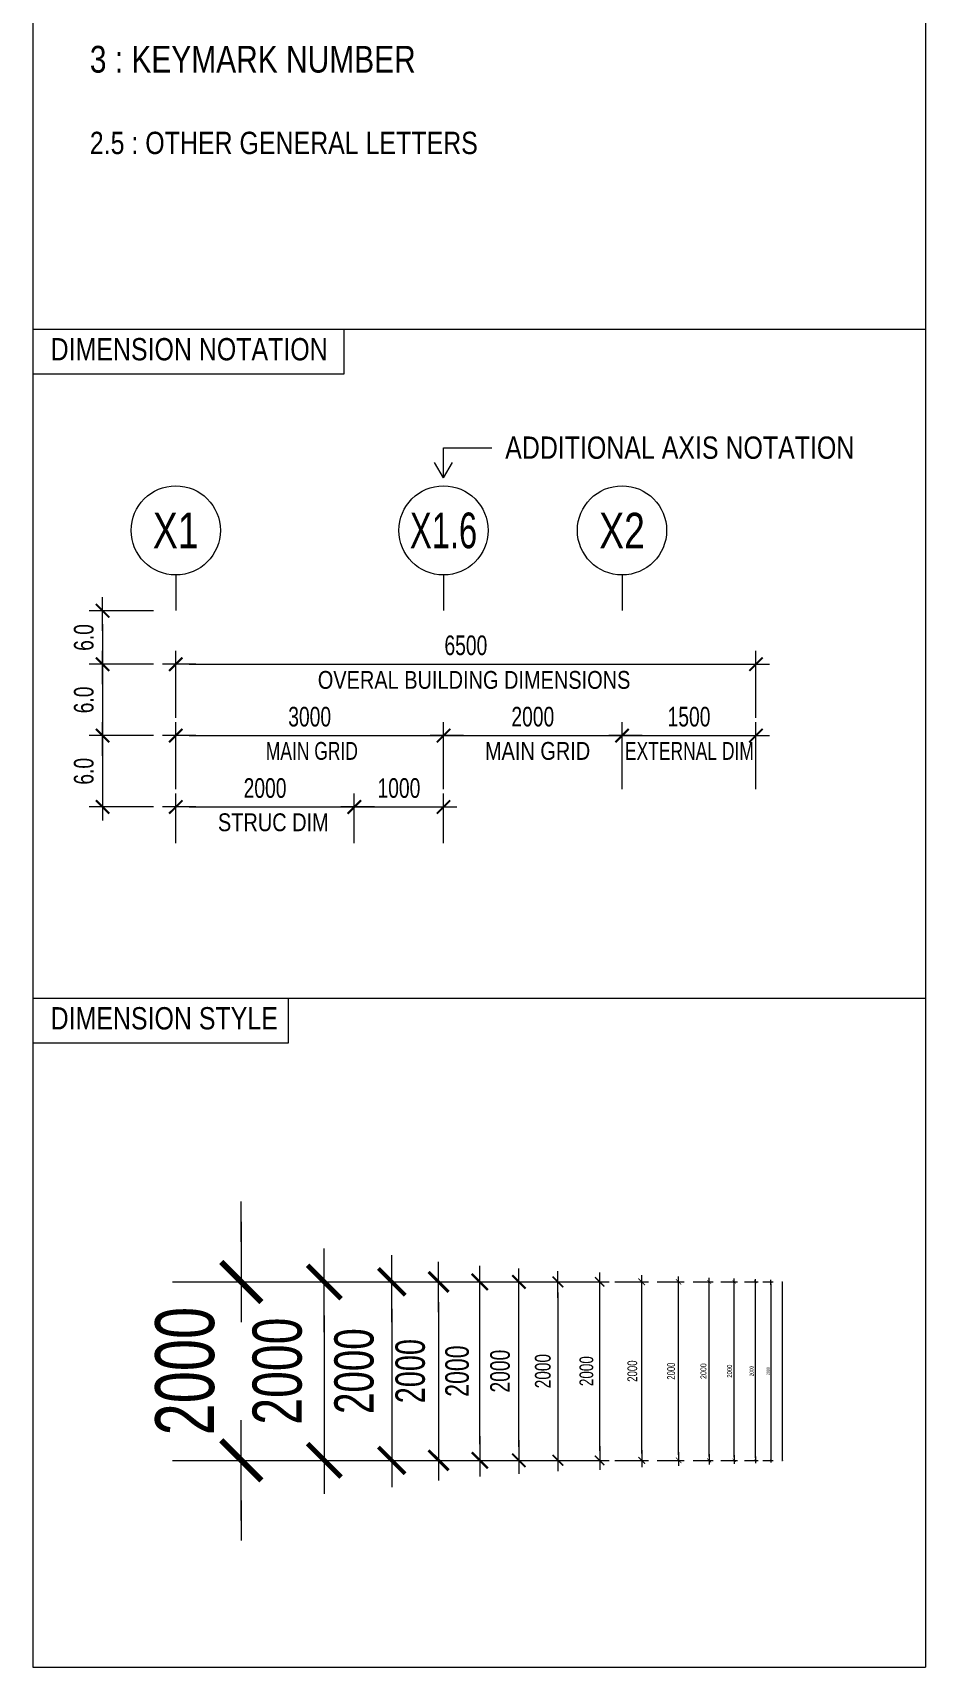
# Model space of a CAD drawing. Header units: millimetres. Extents: x 10683 to 839928, y -5039 to 401529.
# Drawn here: x 438582 to 448582, y 170023 to 188346 of the extents above; entities that cross this region are included whole.
import ezdxf
from ezdxf.enums import TextEntityAlignment as Align

# ---------------------------------------------------------------- set-up
doc = ezdxf.new("R2010")
doc.units = ezdxf.units.MM
doc.header["$MEASUREMENT"] = 0
doc.linetypes.add('CENTER2', pattern=[1.125, 0.75, -0.125, 0.125, -0.125])
doc.layers.get('Defpoints').update_dxf_attribs({"color": 153})
for name, color, linetype, lineweight in [('$1$NDC_S_VN TEXT', 7, 'Continuous', 20), ('NDC_FRAME', 7, 'Continuous', 18), ('NDC_S_ANNO', 7, 'Continuous', 20), ('NDC_S_AXIS', 5, 'CENTER2', 13), ('NDC_S_DIM', 1, 'Continuous', 9), ('NDC_S_SYMBOL', 1, 'Continuous', 15), ('NDC_S_TEXT SYMBOL', 7, 'Continuous', 20), ('NDC_S_VN TEXT', 7, 'Continuous', 20)]:
    doc.layers.add(name, color=color, linetype=linetype, lineweight=lineweight)
doc.styles.add('ARIAL', font='arial.ttf', dxfattribs={"width": 0.8})
doc.styles.add('NDC_ANNO', font='', dxfattribs={"width": 0.8})
doc.styles.add('NDC_DIM', font='', dxfattribs={"width": 0.75})
doc.styles.add('NDC_VIE TXT', font='arial.ttf', dxfattribs={"width": 0.8})
doc.styles.get('NDC_ANNO').set_extended_font_data('Dotum')
doc.styles.get('NDC_DIM').set_extended_font_data('Dotum')
doc.dimstyles.new('NDC_dim_100', dxfattribs={"dimscale": 100, "dimtxt": 2.2, "dimasz": 1.5, "dimexe": 1.5, "dimexo": 2.5, "dimgap": 1, "dimtad": 1, "dimdec": 0, "dimzin": 0, "dimdsep": 46, "dimtxsty": 'NDC_DIM', "dimblk": 'DIMMARK', "dimcen": 0.09, "dimdle": 1.2, "dimclrd": 1, "dimclre": 1, "dimclrt": 3, "dimadec": 0, "dimazin": 0, "dimtfac": 1, "dimtdec": 0, "dimtix": 1, "dimtofl": 0, "dimtmove": 0, "dimatfit": 3, "dimfxl": 6, "dimfxlon": 1, "dimtolj": 1, "dimtzin": 0, "dimarcsym": 0})
doc.dimstyles.new('NDC_dim_120', dxfattribs={"dimscale": 120, "dimtxt": 2.2, "dimasz": 1.5, "dimexe": 1.5, "dimexo": 2.5, "dimgap": 1, "dimtad": 1, "dimdec": 0, "dimzin": 0, "dimdsep": 46, "dimtxsty": 'NDC_DIM', "dimblk": 'DIMMARK', "dimcen": 0.09, "dimdle": 1.2, "dimclrd": 1, "dimclre": 1, "dimclrt": 3, "dimadec": 0, "dimazin": 0, "dimtfac": 1, "dimtdec": 0, "dimtix": 1, "dimtofl": 0, "dimtmove": 0, "dimatfit": 3, "dimfxl": 6, "dimfxlon": 1, "dimtolj": 1, "dimtzin": 0, "dimarcsym": 0})
doc.dimstyles.new('NDC_dim_15', dxfattribs={"dimscale": 15, "dimtxt": 2.2, "dimasz": 1.5, "dimexe": 1.5, "dimexo": 2.5, "dimgap": 1, "dimtad": 1, "dimdec": 0, "dimzin": 0, "dimdsep": 46, "dimtxsty": 'NDC_DIM', "dimblk": 'DIMMARK', "dimcen": 0.09, "dimdle": 1.2, "dimclrd": 1, "dimclre": 1, "dimclrt": 3, "dimadec": 0, "dimazin": 0, "dimtfac": 1, "dimtdec": 0, "dimtix": 1, "dimtofl": 0, "dimtmove": 0, "dimatfit": 3, "dimfxl": 6, "dimfxlon": 1, "dimtolj": 1, "dimtzin": 0, "dimarcsym": 0})
doc.dimstyles.new('NDC_dim_150', dxfattribs={"dimscale": 150, "dimtxt": 2.2, "dimasz": 1.5, "dimexe": 1.5, "dimexo": 2.5, "dimgap": 1, "dimtad": 1, "dimdec": 0, "dimzin": 0, "dimdsep": 46, "dimtxsty": 'ARIAL', "dimblk": 'DIMMARK', "dimcen": 0.09, "dimdle": 1.2, "dimclrd": 1, "dimclre": 1, "dimclrt": 3, "dimadec": 0, "dimazin": 0, "dimtfac": 1, "dimtdec": 0, "dimtix": 1, "dimtofl": 0, "dimtmove": 0, "dimatfit": 3, "dimfxl": 4, "dimfxlon": 1, "dimtolj": 1, "dimtzin": 0, "dimarcsym": 0})
doc.dimstyles.new('NDC_dim_20', dxfattribs={"dimscale": 20, "dimtxt": 2.2, "dimasz": 1.5, "dimexe": 1.5, "dimexo": 2.5, "dimgap": 1, "dimtad": 1, "dimdec": 0, "dimzin": 0, "dimdsep": 46, "dimtxsty": 'NDC_DIM', "dimblk": 'DIMMARK', "dimcen": 0.09, "dimdle": 1.2, "dimclrd": 1, "dimclre": 1, "dimclrt": 3, "dimadec": 0, "dimazin": 0, "dimtfac": 1, "dimtdec": 0, "dimtix": 1, "dimtofl": 0, "dimtmove": 0, "dimatfit": 3, "dimfxl": 6, "dimfxlon": 1, "dimtolj": 1, "dimtzin": 0, "dimarcsym": 0})
doc.dimstyles.new('NDC_dim_200', dxfattribs={"dimscale": 200, "dimtxt": 2.2, "dimasz": 1.5, "dimexe": 1.5, "dimexo": 2.5, "dimgap": 1, "dimtad": 1, "dimdec": 0, "dimzin": 0, "dimdsep": 46, "dimtxsty": 'NDC_DIM', "dimblk": 'DIMMARK', "dimcen": 0.09, "dimdle": 1.2, "dimclrd": 1, "dimclre": 1, "dimclrt": 3, "dimadec": 0, "dimazin": 0, "dimtfac": 1, "dimtdec": 0, "dimtix": 1, "dimtofl": 0, "dimtmove": 0, "dimatfit": 3, "dimfxl": 6, "dimfxlon": 1, "dimtolj": 1, "dimtzin": 0, "dimarcsym": 0})
doc.dimstyles.new('NDC_dim_25', dxfattribs={"dimscale": 25, "dimtxt": 2.2, "dimasz": 1.5, "dimexe": 1.5, "dimexo": 2.5, "dimgap": 1, "dimtad": 1, "dimdec": 0, "dimzin": 0, "dimdsep": 46, "dimtxsty": 'ARIAL', "dimblk": 'DIMMARK', "dimcen": 0.09, "dimdle": 1.2, "dimclrd": 1, "dimclre": 1, "dimclrt": 3, "dimadec": 0, "dimazin": 0, "dimtfac": 1, "dimtdec": 0, "dimtix": 1, "dimtofl": 0, "dimtmove": 0, "dimatfit": 3, "dimfxl": 3.75, "dimfxlon": 1, "dimtolj": 1, "dimtzin": 0, "dimarcsym": 0})
doc.dimstyles.new('NDC_dim_250', dxfattribs={"dimscale": 250, "dimtxt": 2.2, "dimasz": 1.5, "dimexe": 1.5, "dimexo": 2.5, "dimgap": 1, "dimtad": 1, "dimdec": 0, "dimzin": 0, "dimdsep": 46, "dimtxsty": 'NDC_DIM', "dimblk": 'DIMMARK', "dimcen": 0.09, "dimdle": 1.2, "dimclrd": 1, "dimclre": 1, "dimclrt": 3, "dimadec": 0, "dimazin": 0, "dimtfac": 1, "dimtdec": 0, "dimtix": 1, "dimtofl": 0, "dimtmove": 0, "dimatfit": 3, "dimfxl": 6, "dimfxlon": 1, "dimtolj": 1, "dimtzin": 0, "dimarcsym": 0})
doc.dimstyles.new('NDC_dim_30', dxfattribs={"dimscale": 30, "dimtxt": 2.2, "dimasz": 1.5, "dimexe": 1.5, "dimexo": 2.5, "dimgap": 1, "dimtad": 1, "dimdec": 0, "dimzin": 0, "dimdsep": 46, "dimtxsty": 'NDC_DIM', "dimblk": 'DIMMARK', "dimcen": 0.09, "dimdle": 1.2, "dimclrd": 1, "dimclre": 1, "dimclrt": 3, "dimadec": 0, "dimazin": 0, "dimtfac": 1, "dimtdec": 0, "dimtix": 1, "dimtofl": 0, "dimtmove": 0, "dimatfit": 3, "dimfxl": 6, "dimfxlon": 1, "dimtolj": 1, "dimtzin": 0, "dimarcsym": 0})
doc.dimstyles.new('NDC_dim_300', dxfattribs={"dimscale": 300, "dimtxt": 2.2, "dimasz": 1.5, "dimexe": 1.5, "dimexo": 2.5, "dimgap": 1, "dimtad": 1, "dimdec": 0, "dimzin": 0, "dimdsep": 46, "dimtxsty": 'NDC_DIM', "dimblk": 'DIMMARK', "dimcen": 0.09, "dimdle": 1.2, "dimclrd": 1, "dimclre": 1, "dimclrt": 3, "dimadec": 0, "dimazin": 0, "dimtfac": 1, "dimtdec": 0, "dimtix": 1, "dimtofl": 0, "dimtmove": 0, "dimatfit": 3, "dimfxl": 6, "dimfxlon": 1, "dimtolj": 1, "dimtzin": 0, "dimarcsym": 0})
doc.dimstyles.new('NDC_dim_40', dxfattribs={"dimscale": 40, "dimtxt": 2.2, "dimasz": 1.5, "dimexe": 1.5, "dimexo": 2.5, "dimgap": 1, "dimtad": 1, "dimdec": 0, "dimzin": 0, "dimdsep": 46, "dimtxsty": 'NDC_DIM', "dimblk": 'DIMMARK', "dimcen": 0.09, "dimdle": 1.2, "dimclrd": 1, "dimclre": 1, "dimclrt": 3, "dimadec": 0, "dimazin": 0, "dimtfac": 1, "dimtdec": 0, "dimtix": 1, "dimtofl": 0, "dimtmove": 0, "dimatfit": 3, "dimfxl": 6, "dimfxlon": 1, "dimtolj": 1, "dimtzin": 0, "dimarcsym": 0})
doc.dimstyles.new('NDC_dim_50', dxfattribs={"dimscale": 50, "dimtxt": 2.2, "dimasz": 1.5, "dimexe": 1.5, "dimexo": 2.5, "dimgap": 1, "dimtad": 1, "dimdec": 0, "dimzin": 0, "dimdsep": 46, "dimtxsty": 'NDC_DIM', "dimblk": 'DIMMARK', "dimcen": 0.09, "dimdle": 1.2, "dimclrd": 1, "dimclre": 1, "dimclrt": 3, "dimadec": 0, "dimazin": 0, "dimtfac": 1, "dimtdec": 0, "dimtix": 1, "dimtofl": 0, "dimtmove": 0, "dimatfit": 3, "dimfxl": 6, "dimfxlon": 1, "dimtolj": 1, "dimtzin": 0, "dimarcsym": 0})
doc.dimstyles.new('NDC_dim_70', dxfattribs={"dimscale": 70, "dimtxt": 2.2, "dimasz": 1.5, "dimexe": 1.5, "dimexo": 2.5, "dimgap": 1, "dimtad": 1, "dimdec": 0, "dimzin": 0, "dimdsep": 46, "dimtxsty": 'NDC_DIM', "dimblk": 'DIMMARK', "dimcen": 0.09, "dimdle": 1.2, "dimclrd": 1, "dimclre": 1, "dimclrt": 3, "dimadec": 0, "dimazin": 0, "dimtfac": 1, "dimtdec": 0, "dimtix": 1, "dimtofl": 0, "dimtmove": 0, "dimatfit": 3, "dimfxl": 6, "dimfxlon": 1, "dimtolj": 1, "dimtzin": 0, "dimarcsym": 0})
doc.dimstyles.new('NDC_dim_80', dxfattribs={"dimscale": 80, "dimtxt": 2.2, "dimasz": 1.5, "dimexe": 1.5, "dimexo": 2.5, "dimgap": 1, "dimtad": 1, "dimdec": 0, "dimzin": 0, "dimdsep": 46, "dimtxsty": 'NDC_DIM', "dimblk": 'DIMMARK', "dimcen": 0.09, "dimdle": 1.2, "dimclrd": 1, "dimclre": 1, "dimclrt": 3, "dimadec": 0, "dimazin": 0, "dimtfac": 1, "dimtdec": 0, "dimtix": 1, "dimtofl": 0, "dimtmove": 0, "dimatfit": 3, "dimfxl": 6, "dimfxlon": 1, "dimtolj": 1, "dimtzin": 0, "dimarcsym": 0})
doc.dimstyles.new('NDC_dim_iso', dxfattribs={"dimtxt": 2.2, "dimasz": 1, "dimexe": 1.5, "dimexo": 2.5, "dimgap": 1, "dimtad": 1, "dimdec": 0, "dimzin": 0, "dimdsep": 46, "dimtxsty": 'NDC_DIM', "dimblk": 'DIMMARK', "dimcen": 0.09, "dimdle": 1.2, "dimclrd": 1, "dimclre": 1, "dimclrt": 3, "dimadec": 0, "dimazin": 0, "dimtfac": 1, "dimtdec": 0, "dimtix": 1, "dimtofl": 0, "dimtmove": 0, "dimatfit": 3, "dimfxl": 6, "dimfxlon": 1, "dimtolj": 1, "dimtzin": 0, "dimarcsym": 0})

# ---------------------------------------------------------------- blocks, each defined once
blk = doc.blocks.new('DIMMARK')
at = {"layer": 'NDC_S_DIM', "color": 1}
blk.add_line((-1.5, 0), (1, 0), dxfattribs=at)
at = {"layer": 'NDC_S_DIM', "color": 2, "const_width": 0.15}
blk.add_lwpolyline([(-0.5, -0.5), (0.5, 0.5)], dxfattribs=at)
blk = doc.blocks.new('*D146')
at = {"layer": 'Defpoints', "color": 0, "transparency": 16777216}
for p in [(60213, 653), (63900, 653), (60213, -1347)]:
    blk.add_point(p, dxfattribs=at)
at = {"layer": 'NDC_S_DIM', "color": 1, "lineweight": -2, "transparency": 16777216}
for p, q in [((63300, 653), (64050, 653)), ((63900, -1197), (63900, 503)), ((63300, -1347), (64050, -1347))]:
    blk.add_line(p, q, dxfattribs=at)
at = {"layer": 'NDC_S_DIM', "color": 1, "lineweight": -2, "transparency": 16777216, "xscale": 150, "yscale": 150, "zscale": 150}
for p, rotation in [((63900, 653), 90), ((63900, -1347), 270)]:
    blk.add_blockref('DIMMARK', p, dxfattribs=dict(at, rotation=rotation))
at = {"layer": 'NDC_S_DIM', "color": 3, "transparency": 16777216, "insert": (63690, -347), "char_height": 220, "attachment_point": 5, "rotation": 90, "style": 'NDC_DIM'}
blk.add_mtext('\\A1;2000', dxfattribs=at)
blk = doc.blocks.new('*D147')
at = {"layer": 'Defpoints', "color": 0, "transparency": 16777216}
for p in [(60213, 653), (64805, 653), (60213, -1347)]:
    blk.add_point(p, dxfattribs=at)
at = {"layer": 'NDC_S_DIM', "color": 1, "lineweight": -2, "transparency": 16777216}
for p, q in [((64385, 653), (64910, 653)), ((64805, -1242), (64805, 548)), ((64385, -1347), (64910, -1347))]:
    blk.add_line(p, q, dxfattribs=at)
at = {"layer": 'NDC_S_DIM', "color": 1, "lineweight": -2, "transparency": 16777216, "xscale": 105, "yscale": 105, "zscale": 105}
for p, rotation in [((64805, 653), 90), ((64805, -1347), 270)]:
    blk.add_blockref('DIMMARK', p, dxfattribs=dict(at, rotation=rotation))
at = {"layer": 'NDC_S_DIM', "color": 3, "transparency": 16777216, "insert": (64657, -347), "char_height": 154, "attachment_point": 5, "rotation": 90, "style": 'NDC_DIM'}
blk.add_mtext('\\A1;2000', dxfattribs=at)
blk = doc.blocks.new('*D148')
at = {"layer": 'Defpoints', "color": 0, "transparency": 16777216}
for p in [(60213, 653), (65276, 653), (60213, -1347)]:
    blk.add_point(p, dxfattribs=at)
at = {"layer": 'NDC_S_DIM', "color": 1, "lineweight": -2, "transparency": 16777216}
for p, q in [((64976, 653), (65351, 653)), ((65276, -1272), (65276, 578)), ((64976, -1347), (65351, -1347))]:
    blk.add_line(p, q, dxfattribs=at)
at = {"layer": 'NDC_S_DIM', "color": 1, "lineweight": -2, "transparency": 16777216, "xscale": 75, "yscale": 75, "zscale": 75}
for p, rotation in [((65276, 653), 90), ((65276, -1347), 270)]:
    blk.add_blockref('DIMMARK', p, dxfattribs=dict(at, rotation=rotation))
at = {"layer": 'NDC_S_DIM', "color": 3, "transparency": 16777216, "insert": (65171, -347), "char_height": 110, "attachment_point": 5, "rotation": 90, "style": 'NDC_DIM'}
blk.add_mtext('\\A1;2000', dxfattribs=at)
blk = doc.blocks.new('*D149')
at = {"layer": 'Defpoints', "color": 0, "transparency": 16777216}
for p in [(60213, 653), (65690, 653), (60213, -1347)]:
    blk.add_point(p, dxfattribs=at)
at = {"layer": 'NDC_S_DIM', "color": 1, "lineweight": -2, "transparency": 16777216}
for p, q in [((65450, 653), (65750, 653)), ((65690, -1287), (65690, 593)), ((65450, -1347), (65750, -1347))]:
    blk.add_line(p, q, dxfattribs=at)
at = {"layer": 'NDC_S_DIM', "color": 1, "lineweight": -2, "transparency": 16777216, "xscale": 60, "yscale": 60, "zscale": 60}
for p, rotation in [((65690, 653), 90), ((65690, -1347), 270)]:
    blk.add_blockref('DIMMARK', p, dxfattribs=dict(at, rotation=rotation))
at = {"layer": 'NDC_S_DIM', "color": 3, "transparency": 16777216, "insert": (65606, -347), "char_height": 88, "attachment_point": 5, "rotation": 90, "style": 'NDC_DIM'}
blk.add_mtext('\\A1;2000', dxfattribs=at)
blk = doc.blocks.new('*D150')
at = {"layer": 'Defpoints', "color": 0, "transparency": 16777216}
for p in [(60213, 653), (66031, 653), (60213, -1347)]:
    blk.add_point(p, dxfattribs=at)
at = {"layer": 'NDC_S_DIM', "color": 1, "lineweight": -2, "transparency": 16777216}
for p, q in [((65851, 653), (66076, 653)), ((66031, -1302), (66031, 608)), ((65851, -1347), (66076, -1347))]:
    blk.add_line(p, q, dxfattribs=at)
at = {"layer": 'NDC_S_DIM', "color": 1, "lineweight": -2, "transparency": 16777216, "xscale": 45, "yscale": 45, "zscale": 45}
for p, rotation in [((66031, 653), 90), ((66031, -1347), 270)]:
    blk.add_blockref('DIMMARK', p, dxfattribs=dict(at, rotation=rotation))
at = {"layer": 'NDC_S_DIM', "color": 3, "transparency": 16777216, "insert": (65968, -347), "char_height": 66, "attachment_point": 5, "rotation": 90, "style": 'NDC_DIM'}
blk.add_mtext('\\A1;2000', dxfattribs=at)
blk = doc.blocks.new('*D151')
at = {"layer": 'Defpoints', "color": 0, "transparency": 16777216}
for p in [(60213, 653), (66312, 653), (60213, -1347)]:
    blk.add_point(p, dxfattribs=at)
at = {"layer": 'NDC_S_DIM', "color": 1, "lineweight": -2, "transparency": 16777216}
for p, q in [((66162, 653), (66350, 653)), ((66312, -1310), (66312, 615)), ((66162, -1347), (66350, -1347))]:
    blk.add_line(p, q, dxfattribs=at)
at = {"layer": 'NDC_S_DIM', "color": 1, "lineweight": -2, "transparency": 16777216, "xscale": 37.5, "yscale": 37.5, "zscale": 37.5}
for p, rotation in [((66312, 653), 90), ((66312, -1347), 270)]:
    blk.add_blockref('DIMMARK', p, dxfattribs=dict(at, rotation=rotation))
at = {"layer": 'NDC_S_DIM', "color": 3, "transparency": 16777216, "insert": (66260, -347), "char_height": 55, "attachment_point": 5, "rotation": 90, "style": 'NDC_DIM'}
blk.add_mtext('\\A1;2000', dxfattribs=at)
blk = doc.blocks.new('*D152')
at = {"layer": 'Defpoints', "color": 0, "transparency": 16777216}
for p in [(60213, 653), (66549, 653), (60213, -1347)]:
    blk.add_point(p, dxfattribs=at)
at = {"layer": 'NDC_S_DIM', "color": 1, "lineweight": -2, "transparency": 16777216}
for p, q in [((66429, 653), (66579, 653)), ((66549, -1317), (66549, 623)), ((66429, -1347), (66579, -1347))]:
    blk.add_line(p, q, dxfattribs=at)
at = {"layer": 'NDC_S_DIM', "color": 1, "lineweight": -2, "transparency": 16777216, "xscale": 30, "yscale": 30, "zscale": 30}
for p, rotation in [((66549, 653), 90), ((66549, -1347), 270)]:
    blk.add_blockref('DIMMARK', p, dxfattribs=dict(at, rotation=rotation))
at = {"layer": 'NDC_S_DIM', "color": 3, "transparency": 16777216, "insert": (66507, -347), "char_height": 44, "attachment_point": 5, "rotation": 90, "style": 'NDC_DIM'}
blk.add_mtext('\\A1;2000', dxfattribs=at)
blk = doc.blocks.new('*D153')
at = {"layer": 'Defpoints', "color": 0, "transparency": 16777216}
for p in [(60213, 653), (66853, 653), (60213, -1347)]:
    blk.add_point(p, dxfattribs=at)
at = {"layer": 'NDC_S_DIM', "color": 1, "lineweight": -2, "transparency": 16777216}
for p, q in [((66847, 653), (66854, 653)), ((66853, -1346), (66853, 652)), ((66847, -1347), (66854, -1347))]:
    blk.add_line(p, q, dxfattribs=at)
for p, rotation in [((66853, 653), 90), ((66853, -1347), 270)]:
    blk.add_blockref('DIMMARK', p, dxfattribs=dict(at, rotation=rotation))
at = {"layer": 'NDC_S_DIM', "color": 3, "transparency": 16777216, "insert": (66850, -347), "char_height": 2.2, "attachment_point": 5, "rotation": 90, "style": 'NDC_DIM'}
blk.add_mtext('\\A1;2000', dxfattribs=at)
blk = doc.blocks.new('*D155')
at = {"layer": 'Defpoints', "color": 0, "transparency": 16777216}
for p in [(60213, 653), (60213, -1347), (63000, -1347)]:
    blk.add_point(p, dxfattribs=at)
at = {"layer": 'NDC_S_DIM', "color": 1, "lineweight": -2, "transparency": 16777216}
for p, q in [((62100, 653), (63225, 653)), ((63000, 428), (63000, -1122)), ((62100, -1347), (63225, -1347))]:
    blk.add_line(p, q, dxfattribs=at)
at = {"layer": 'NDC_S_DIM', "color": 1, "lineweight": -2, "transparency": 16777216, "xscale": 225, "yscale": 225, "zscale": 225}
for p, rotation in [((63000, 653), 90), ((63000, -1347), 270)]:
    blk.add_blockref('DIMMARK', p, dxfattribs=dict(at, rotation=rotation))
at = {"layer": 'NDC_S_DIM', "color": 3, "transparency": 16777216, "insert": (62684, -347), "char_height": 330, "attachment_point": 5, "rotation": 90, "style": 'NDC_DIM'}
blk.add_mtext('\\A1;2000', dxfattribs=at)
blk = doc.blocks.new('*D156')
at = {"layer": 'Defpoints', "color": 0, "transparency": 16777216}
for p in [(60213, 653), (60213, -1347), (62476, -1347)]:
    blk.add_point(p, dxfattribs=at)
at = {"layer": 'NDC_S_DIM', "color": 1, "lineweight": -2, "transparency": 16777216}
for p, q in [((61276, 653), (62776, 653)), ((62476, 353), (62476, -1047)), ((61276, -1347), (62776, -1347))]:
    blk.add_line(p, q, dxfattribs=at)
at = {"layer": 'NDC_S_DIM', "color": 1, "lineweight": -2, "transparency": 16777216, "xscale": 300, "yscale": 300, "zscale": 300}
for p, rotation in [((62476, 653), 90), ((62476, -1347), 270)]:
    blk.add_blockref('DIMMARK', p, dxfattribs=dict(at, rotation=rotation))
at = {"layer": 'NDC_S_DIM', "color": 3, "transparency": 16777216, "insert": (62055, -347), "char_height": 440, "attachment_point": 5, "rotation": 90, "style": 'NDC_DIM'}
blk.add_mtext('\\A1;2000', dxfattribs=at)
blk = doc.blocks.new('*D157')
at = {"layer": 'Defpoints', "color": 0, "transparency": 16777216}
for p in [(60213, 653), (60213, -1347), (66724, -1347)]:
    blk.add_point(p, dxfattribs=at)
at = {"layer": 'NDC_S_DIM', "color": 1, "lineweight": -2, "transparency": 16777216}
for p, q in [((66634, 653), (66747, 653)), ((66724, 630), (66724, -1325)), ((66634, -1347), (66747, -1347))]:
    blk.add_line(p, q, dxfattribs=at)
at = {"layer": 'NDC_S_DIM', "color": 1, "lineweight": -2, "transparency": 16777216, "xscale": 22.5, "yscale": 22.5, "zscale": 22.5}
for p, rotation in [((66724, 653), 90), ((66724, -1347), 270)]:
    blk.add_blockref('DIMMARK', p, dxfattribs=dict(at, rotation=rotation))
at = {"layer": 'NDC_S_DIM', "color": 3, "transparency": 16777216, "insert": (66693, -347), "char_height": 33, "attachment_point": 5, "rotation": 90, "style": 'NDC_DIM'}
blk.add_mtext('\\A1;2000', dxfattribs=at)
blk = doc.blocks.new('*D158')
at = {"layer": 'Defpoints', "color": 0, "transparency": 16777216}
for p in [(60213, 653), (60213, -1347), (64337, -1347)]:
    blk.add_point(p, dxfattribs=at)
at = {"layer": 'NDC_S_DIM', "color": 1, "lineweight": -2, "transparency": 16777216}
for p, q in [((63857, 653), (64457, 653)), ((64337, 533), (64337, -1227)), ((63857, -1347), (64457, -1347))]:
    blk.add_line(p, q, dxfattribs=at)
at = {"layer": 'NDC_S_DIM', "color": 1, "lineweight": -2, "transparency": 16777216, "xscale": 120, "yscale": 120, "zscale": 120}
for p, rotation in [((64337, 653), 90), ((64337, -1347), 270)]:
    blk.add_blockref('DIMMARK', p, dxfattribs=dict(at, rotation=rotation))
at = {"layer": 'NDC_S_DIM', "color": 3, "transparency": 16777216, "insert": (64169, -347), "char_height": 176, "attachment_point": 5, "rotation": 90, "style": 'NDC_DIM'}
blk.add_mtext('\\A1;2000', dxfattribs=at)
blk = doc.blocks.new('*D159')
at = {"layer": 'Defpoints', "color": 0, "transparency": 16777216}
for p in [(60213, 653), (63462, 653), (60213, -1347)]:
    blk.add_point(p, dxfattribs=at)
at = {"layer": 'NDC_S_DIM', "color": 1, "lineweight": -2, "transparency": 16777216}
for p, q in [((62742, 653), (63642, 653)), ((63462, -1167), (63462, 473)), ((62742, -1347), (63642, -1347))]:
    blk.add_line(p, q, dxfattribs=at)
at = {"layer": 'NDC_S_DIM', "color": 1, "lineweight": -2, "transparency": 16777216, "xscale": 180, "yscale": 180, "zscale": 180}
for p, rotation in [((63462, 653), 90), ((63462, -1347), 270)]:
    blk.add_blockref('DIMMARK', p, dxfattribs=dict(at, rotation=rotation))
at = {"layer": 'NDC_S_DIM', "color": 3, "transparency": 16777216, "insert": (63209, -347), "char_height": 264, "attachment_point": 5, "rotation": 90, "style": 'NDC_DIM'}
blk.add_mtext('\\A1;2000', dxfattribs=at)
blk = doc.blocks.new('*D160')
at = {"layer": 'Defpoints', "color": 0, "transparency": 16777216}
for p in [(59269, 653), (59269, -1347), (60790, -1347)]:
    blk.add_point(p, dxfattribs=at)
at = {"layer": 'NDC_S_DIM', "color": 1, "lineweight": -2, "transparency": 16777216}
for p, q in [((60790, 1103), (60790, 1553)), ((60019, 653), (61240, 653)), ((60019, -1347), (61240, -1347)), ((60790, -1797), (60790, -2247))]:
    blk.add_line(p, q, dxfattribs=at)
at = {"layer": 'NDC_S_DIM', "color": 1, "lineweight": -2, "transparency": 16777216, "xscale": 450, "yscale": 450, "zscale": 450}
for p, rotation in [((60790, 653), 270), ((60790, -1347), 90)]:
    blk.add_blockref('DIMMARK', p, dxfattribs=dict(at, rotation=rotation))
at = {"layer": 'NDC_S_DIM', "color": 3, "transparency": 16777216, "insert": (60160, -347), "char_height": 660, "attachment_point": 5, "rotation": 90, "style": 'NDC_DIM'}
blk.add_mtext('\\A1;2000', dxfattribs=at)
blk = doc.blocks.new('*D161')
at = {"layer": 'Defpoints', "color": 0, "transparency": 16777216}
for p in [(59269, 653), (59269, -1347), (61720, -1347)]:
    blk.add_point(p, dxfattribs=at)
at = {"layer": 'NDC_S_DIM', "color": 1, "lineweight": -2, "transparency": 16777216}
for p, q in [((60220, 653), (62095, 653)), ((61720, 278), (61720, -972)), ((60220, -1347), (62095, -1347))]:
    blk.add_line(p, q, dxfattribs=at)
at = {"layer": 'NDC_S_DIM', "color": 1, "lineweight": -2, "transparency": 16777216, "xscale": 375, "yscale": 375, "zscale": 375}
for p, rotation in [((61720, 653), 90), ((61720, -1347), 270)]:
    blk.add_blockref('DIMMARK', p, dxfattribs=dict(at, rotation=rotation))
at = {"layer": 'NDC_S_DIM', "color": 3, "transparency": 16777216, "insert": (61195, -347), "char_height": 550, "attachment_point": 5, "rotation": 90, "style": 'NDC_DIM'}
blk.add_mtext('\\A1;2000', dxfattribs=at)
blk = doc.blocks.new('*D179')
at = {"layer": 'Defpoints', "color": 0, "transparency": 16777216}
for p in [(62056, 5977), (60056, 5322), (62056, 5322)]:
    blk.add_point(p, dxfattribs=at)
at = {"layer": 'NDC_S_DIM', "color": 1, "lineweight": -2, "transparency": 16777216}
for p, q in [((60056, 5572), (60056, 6127)), ((62056, 5572), (62056, 6127)), ((60206, 5977), (61906, 5977))]:
    blk.add_line(p, q, dxfattribs=at)
at = {"layer": 'NDC_S_DIM', "color": 1, "lineweight": -2, "transparency": 16777216, "xscale": 150, "yscale": 150, "zscale": 150, "rotation": 180}
blk.add_blockref('DIMMARK', (60056, 5977), dxfattribs=at)
at = {"layer": 'NDC_S_DIM', "color": 1, "lineweight": -2, "transparency": 16777216, "xscale": 150, "yscale": 150, "zscale": 150}
blk.add_blockref('DIMMARK', (62056, 5977), dxfattribs=at)
at = {"layer": 'NDC_S_DIM', "color": 3, "transparency": 16777216, "insert": (61056, 6188), "char_height": 220, "attachment_point": 5, "style": 'NDC_DIM'}
blk.add_mtext('\\A1;2000', dxfattribs=at)
blk = doc.blocks.new('*D180')
at = {"layer": 'Defpoints', "color": 0, "transparency": 16777216}
for p in [(63056, 6777), (60056, 5322), (63056, 5322)]:
    blk.add_point(p, dxfattribs=at)
at = {"layer": 'NDC_S_DIM', "color": 1, "lineweight": -2, "transparency": 16777216}
for p, q in [((60056, 6177), (60056, 6927)), ((63056, 6177), (63056, 6927)), ((60206, 6777), (62906, 6777))]:
    blk.add_line(p, q, dxfattribs=at)
at = {"layer": 'NDC_S_DIM', "color": 1, "lineweight": -2, "transparency": 16777216, "xscale": 150, "yscale": 150, "zscale": 150, "rotation": 180}
blk.add_blockref('DIMMARK', (60056, 6777), dxfattribs=at)
at = {"layer": 'NDC_S_DIM', "color": 1, "lineweight": -2, "transparency": 16777216, "xscale": 150, "yscale": 150, "zscale": 150}
blk.add_blockref('DIMMARK', (63056, 6777), dxfattribs=at)
at = {"layer": 'NDC_S_DIM', "color": 3, "transparency": 16777216, "insert": (61556, 6988), "char_height": 220, "attachment_point": 5, "style": 'NDC_DIM'}
blk.add_mtext('\\A1;3000', dxfattribs=at)
blk = doc.blocks.new('*D181')
at = {"layer": 'Defpoints', "color": 0, "transparency": 16777216}
for p in [(66556, 7577), (60056, 5322), (66556, 5322)]:
    blk.add_point(p, dxfattribs=at)
at = {"layer": 'NDC_S_DIM', "color": 1, "lineweight": -2, "transparency": 16777216}
for p, q in [((60056, 6977), (60056, 7727)), ((66556, 6977), (66556, 7727)), ((60206, 7577), (66406, 7577))]:
    blk.add_line(p, q, dxfattribs=at)
at = {"layer": 'NDC_S_DIM', "color": 1, "lineweight": -2, "transparency": 16777216, "xscale": 150, "yscale": 150, "zscale": 150, "rotation": 180}
blk.add_blockref('DIMMARK', (60056, 7577), dxfattribs=at)
at = {"layer": 'NDC_S_DIM', "color": 1, "lineweight": -2, "transparency": 16777216, "xscale": 150, "yscale": 150, "zscale": 150}
blk.add_blockref('DIMMARK', (66556, 7577), dxfattribs=at)
at = {"layer": 'NDC_S_DIM', "color": 3, "transparency": 16777216, "insert": (63306, 7788), "char_height": 220, "attachment_point": 5, "style": 'NDC_DIM'}
blk.add_mtext('\\A1;6500', dxfattribs=at)
blk = doc.blocks.new('*D182')
at = {"layer": 'Defpoints', "color": 0, "transparency": 16777216}
for p in [(60056, 6777), (59236, 5977), (60056, 5977)]:
    blk.add_point(p, dxfattribs=at)
at = {"layer": 'NDC_S_DIM', "color": 1, "lineweight": -2, "transparency": 16777216}
for p, q in [((59806, 6777), (59086, 6777)), ((59236, 6627), (59236, 6127)), ((59806, 5977), (59086, 5977))]:
    blk.add_line(p, q, dxfattribs=at)
at = {"layer": 'NDC_S_DIM', "color": 1, "lineweight": -2, "transparency": 16777216, "xscale": 150, "yscale": 150, "zscale": 150}
for p, rotation in [((59236, 6777), 90), ((59236, 5977), 270)]:
    blk.add_blockref('DIMMARK', p, dxfattribs=dict(at, rotation=rotation))
at = {"layer": 'NDC_S_DIM', "color": 3, "transparency": 16777216, "insert": (59026, 6377), "char_height": 220, "attachment_point": 5, "rotation": 90, "style": 'NDC_DIM'}
blk.add_mtext('\\A1;6.0', dxfattribs=at)
blk = doc.blocks.new('*D183')
at = {"layer": 'Defpoints', "color": 0, "transparency": 16777216}
for p in [(60056, 7577), (59236, 6777), (60056, 6777)]:
    blk.add_point(p, dxfattribs=at)
at = {"layer": 'NDC_S_DIM', "color": 1, "lineweight": -2, "transparency": 16777216}
for p, q in [((59806, 7577), (59086, 7577)), ((59236, 7427), (59236, 6927)), ((59806, 6777), (59086, 6777))]:
    blk.add_line(p, q, dxfattribs=at)
at = {"layer": 'NDC_S_DIM', "color": 1, "lineweight": -2, "transparency": 16777216, "xscale": 150, "yscale": 150, "zscale": 150}
for p, rotation in [((59236, 7577), 90), ((59236, 6777), 270)]:
    blk.add_blockref('DIMMARK', p, dxfattribs=dict(at, rotation=rotation))
at = {"layer": 'NDC_S_DIM', "color": 3, "transparency": 16777216, "insert": (59026, 7177), "char_height": 220, "attachment_point": 5, "rotation": 90, "style": 'NDC_DIM'}
blk.add_mtext('\\A1;6.0', dxfattribs=at)
blk = doc.blocks.new('*D184')
at = {"layer": 'Defpoints', "color": 0, "transparency": 16777216}
for p in [(65056, 6777), (63056, 5322), (65056, 5322)]:
    blk.add_point(p, dxfattribs=at)
at = {"layer": 'NDC_S_DIM', "color": 1, "lineweight": -2, "transparency": 16777216}
for p, q in [((63056, 6177), (63056, 6927)), ((65056, 6177), (65056, 6927)), ((63206, 6777), (64906, 6777))]:
    blk.add_line(p, q, dxfattribs=at)
at = {"layer": 'NDC_S_DIM', "color": 1, "lineweight": -2, "transparency": 16777216, "xscale": 150, "yscale": 150, "zscale": 150, "rotation": 180}
blk.add_blockref('DIMMARK', (63056, 6777), dxfattribs=at)
at = {"layer": 'NDC_S_DIM', "color": 1, "lineweight": -2, "transparency": 16777216, "xscale": 150, "yscale": 150, "zscale": 150}
blk.add_blockref('DIMMARK', (65056, 6777), dxfattribs=at)
at = {"layer": 'NDC_S_DIM', "color": 3, "transparency": 16777216, "insert": (64056, 6988), "char_height": 220, "attachment_point": 5, "style": 'NDC_DIM'}
blk.add_mtext('\\A1;2000', dxfattribs=at)
blk = doc.blocks.new('*D185')
at = {"layer": 'Defpoints', "color": 0, "transparency": 16777216}
for p in [(66556, 6777), (65056, 5322), (66556, 5322)]:
    blk.add_point(p, dxfattribs=at)
at = {"layer": 'NDC_S_DIM', "color": 1, "lineweight": -2, "transparency": 16777216}
for p, q in [((65056, 6177), (65056, 6927)), ((66556, 6177), (66556, 6927)), ((65206, 6777), (66406, 6777))]:
    blk.add_line(p, q, dxfattribs=at)
at = {"layer": 'NDC_S_DIM', "color": 1, "lineweight": -2, "transparency": 16777216, "xscale": 150, "yscale": 150, "zscale": 150, "rotation": 180}
blk.add_blockref('DIMMARK', (65056, 6777), dxfattribs=at)
at = {"layer": 'NDC_S_DIM', "color": 1, "lineweight": -2, "transparency": 16777216, "xscale": 150, "yscale": 150, "zscale": 150}
blk.add_blockref('DIMMARK', (66556, 6777), dxfattribs=at)
at = {"layer": 'NDC_S_DIM', "color": 3, "transparency": 16777216, "insert": (65806, 6988), "char_height": 220, "attachment_point": 5, "style": 'NDC_DIM'}
blk.add_mtext('\\A1;1500', dxfattribs=at)
blk = doc.blocks.new('*D186')
at = {"layer": 'Defpoints', "color": 0, "transparency": 16777216}
for p in [(63056, 5977), (62056, 5322), (63056, 5322)]:
    blk.add_point(p, dxfattribs=at)
at = {"layer": 'NDC_S_DIM', "color": 1, "lineweight": -2, "transparency": 16777216}
for p, q in [((62056, 5572), (62056, 6127)), ((63056, 5572), (63056, 6127)), ((62206, 5977), (62906, 5977))]:
    blk.add_line(p, q, dxfattribs=at)
at = {"layer": 'NDC_S_DIM', "color": 1, "lineweight": -2, "transparency": 16777216, "xscale": 150, "yscale": 150, "zscale": 150, "rotation": 180}
blk.add_blockref('DIMMARK', (62056, 5977), dxfattribs=at)
at = {"layer": 'NDC_S_DIM', "color": 1, "lineweight": -2, "transparency": 16777216, "xscale": 150, "yscale": 150, "zscale": 150}
blk.add_blockref('DIMMARK', (63056, 5977), dxfattribs=at)
at = {"layer": 'NDC_S_DIM', "color": 3, "transparency": 16777216, "insert": (62556, 6188), "char_height": 220, "attachment_point": 5, "style": 'NDC_DIM'}
blk.add_mtext('\\A1;1000', dxfattribs=at)
blk = doc.blocks.new('*D187')
at = {"layer": 'Defpoints', "color": 0, "transparency": 16777216}
for p in [(60056, 8177), (59236, 7577), (60056, 7577)]:
    blk.add_point(p, dxfattribs=at)
at = {"layer": 'NDC_S_DIM', "color": 1, "lineweight": -2, "transparency": 16777216}
for p, q in [((59806, 8177), (59086, 8177)), ((59236, 8027), (59236, 7727)), ((59806, 7577), (59086, 7577))]:
    blk.add_line(p, q, dxfattribs=at)
at = {"layer": 'NDC_S_DIM', "color": 1, "lineweight": -2, "transparency": 16777216, "xscale": 150, "yscale": 150, "zscale": 150}
for p, rotation in [((59236, 8177), 90), ((59236, 7577), 270)]:
    blk.add_blockref('DIMMARK', p, dxfattribs=dict(at, rotation=rotation))
at = {"layer": 'NDC_S_DIM', "color": 3, "transparency": 16777216, "insert": (59026, 7877), "char_height": 220, "attachment_point": 5, "rotation": 90, "style": 'NDC_DIM'}
blk.add_mtext('\\A1;6.0', dxfattribs=at)
blk = doc.blocks.new('*U198')
at = {"layer": 'NDC_S_SYMBOL'}
blk.add_line((0, -5), (0, -9), dxfattribs=at)
blk.add_circle((0, 0), 5, dxfattribs=at)
at = {"layer": 'NDC_S_TEXT SYMBOL', "color": 7, "style": 'NDC_ANNO', "width": 0.8}
blk.add_attdef('GRID', text='', height=4, rotation=180, dxfattribs=at).set_placement((0, 0), align=Align.MIDDLE)
blk = doc.blocks.new('A$Ce7e16025')
at = {"layer": 'NDC_FRAME'}
for p, q in [((40167.3, 26125), (40167.3, -3875)), ((50167.3, 26125), (50167.3, -3875)), ((40167.3, 11125), (50167.3, 11125)), ((43657.9, 10625), (43657.9, 11125)), ((40167.3, 10625), (43657.9, 10625)), ((40167.3, 3625), (50167.3, 3625)), ((43033.8, 3125), (43033.8, 3625)), ((40167.3, 3125), (43033.8, 3125)), ((40167.3, -3875), (50167.3, -3875))]:
    blk.add_line(p, q, dxfattribs=at)
at = {"layer": 'NDC_S_ANNO'}
for p, q in [((44769.3, 9794), (45312.3, 9794)), ((44769.3, 9457.8), (44769.3, 9794)), ((44769.3, 9457.8), (44669.3, 9631)), ((44769.3, 9457.8), (44869.3, 9631))]:
    blk.add_line(p, q, dxfattribs=at)
at = {"layer": 'NDC_S_AXIS'}
ref = blk.add_blockref('*U198', (41769.3, 8869.2), dxfattribs=dict(at, xscale=100, yscale=100, zscale=100))
ref.add_attrib('GRID', 'X1', dxfattribs={"layer": 'NDC_S_TEXT SYMBOL', "color": 7, "height": 400, "style": 'NDC_ANNO', "width": 0.8}).set_placement((41769.3, 8869.2), align=Align.MIDDLE)
ref = blk.add_blockref('*U198', (44769.3, 8869.2), dxfattribs=dict(at, xscale=100, yscale=100, zscale=100))
ref.add_attrib('GRID', 'X1.6', dxfattribs={"layer": 'NDC_S_TEXT SYMBOL', "color": 7, "height": 400, "style": 'NDC_ANNO', "width": 0.7}).set_placement((44769.3, 8869.2), align=Align.MIDDLE)
ref = blk.add_blockref('*U198', (46769.3, 8869.2), dxfattribs=dict(at, xscale=100, yscale=100, zscale=100))
ref.add_attrib('GRID', 'X2', dxfattribs={"layer": 'NDC_S_TEXT SYMBOL', "color": 7, "height": 400, "style": 'NDC_ANNO', "width": 0.8}).set_placement((46769.3, 8869.2), align=Align.MIDDLE)
at = {"layer": 'NDC_S_VN TEXT', "style": 'NDC_VIE TXT', "width": 0.8}
for s, height, p in [('3 : KEYMARK NUMBER', 300, (40806.6, 14150.3)), ('2.5 : OTHER GENERAL LETTERS', 250, (40806.6, 13212.5))]:
    blk.add_text(s, height=height, dxfattribs=at).set_placement(p, align=Align.MIDDLE_LEFT)
at = {"layer": 'NDC_S_VN TEXT', "color": 3, "style": 'NDC_VIE TXT'}
for s, height, width, p in [('DIMENSION NOTATION', 250, 0.8, (40367.3, 10900)), ('ADDITIONAL AXIS NOTATION', 250, 0.8, (45460.2, 9796.6)), ('OVERAL BUILDING DIMENSIONS', 200, 0.8, (43360.8, 7193.1)), ('MAIN GRID', 200, 0.7, (42778, 6397.1)), ('MAIN GRID', 200, 0.8, (45233.3, 6397.1)), ('EXTERNAL DIM', 200, 0.7, (46801.3, 6397.1)), ('STRUC DIM', 200, 0.8, (42241.9, 5597.1)), ('DIMENSION STYLE', 250, 0.8, (40367.3, 3400))]:
    blk.add_text(s, height=height, dxfattribs=dict(at, width=width)).set_placement(p, align=Align.MIDDLE_LEFT)
at = {"layer": 'NDC_S_DIM'}
for base, p1, p2, picture, middle in [((40949.4, 7369.2), (41769.3, 7969.2), (41769.3, 7369.2), '*D187', (40739.2, 7669.2)), ((40949.4, 6569.2), (41769.3, 7369.2), (41769.3, 6569.2), '*D183', (40739.2, 6969.2)), ((40949.4, 5769.2), (41769.3, 6569.2), (41769.3, 5769.2), '*D182', (40739.2, 6169.2))]:
    dim = blk.add_linear_dim(base=base, p1=p1, p2=p2, angle=270, text='6.0', dimstyle='NDC_dim_100', dxfattribs=at)
    dim.commit()
    dim.dimension.update_dxf_attribs({"geometry": picture, "text_midpoint": middle, "insert": (-18286.3, -208.3)})
for base, p1, p2, picture, middle in [((48269.3, 7369.2), (41769.3, 5113.3), (48269.3, 5113.3), '*D181', (45019.3, 7579.3)), ((44769.3, 6569.2), (41769.3, 5113.3), (44769.3, 5113.3), '*D180', (43269.3, 6779.3)), ((46769.3, 6569.2), (44769.3, 5113.3), (46769.3, 5113.3), '*D184', (45769.3, 6779.3)), ((48269.3, 6569.2), (46769.3, 5113.3), (48269.3, 5113.3), '*D185', (47519.3, 6779.3)), ((43769.3, 5769.2), (41769.3, 5113.3), (43769.3, 5113.3), '*D179', (42769.3, 5979.3)), ((44769.3, 5769.2), (43769.3, 5113.3), (44769.3, 5113.3), '*D186', (44269.3, 5979.3))]:
    dim = blk.add_linear_dim(base=base, p1=p1, p2=p2, dimstyle='NDC_dim_100', dxfattribs=at)
    dim.commit()
    dim.dimension.update_dxf_attribs({"geometry": picture, "text_midpoint": middle, "insert": (-18286.3, -208.3)})
for base, p1, p2, dimstyle, picture, middle in [((42504, -1555.5), (40982.2, 444.5), (40982.2, -1555.5), 'NDC_dim_300', '*D160', (41873.6, -555.5)), ((43433.6, -1555.5), (40982.2, 444.5), (40982.2, -1555.5), 'NDC_dim_250', '*D161', (42908.2, -555.5)), ((44189.3, -1555.5), (41926.9, 444.5), (41926.9, -1555.5), 'NDC_dim_200', '*D156', (43769.1, -555.5)), ((44713.4, -1555.5), (41926.9, 444.5), (41926.9, -1555.5), 'NDC_dim_150', '*D155', (44398.2, -555.5)), ((45175.3, 444.5), (41926.9, -1555.5), (41926.9, 444.5), 'NDC_dim_120', '*D159', (44923.2, -555.5)), ((45613.4, 444.5), (41926.9, -1555.5), (41926.9, 444.5), 'NDC_dim_100', '*D146', (45403.2, -555.5)), ((46050.7, -1555.5), (41926.9, 444.5), (41926.9, -1555.5), 'NDC_dim_80', '*D158', (45882.6, -555.5)), ((46518.2, 444.5), (41926.9, -1555.5), (41926.9, 444.5), 'NDC_dim_70', '*D147', (46371.1, -555.5)), ((46989.5, 444.5), (41926.9, -1555.5), (41926.9, 444.5), 'NDC_dim_50', '*D148', (46884.5, -555.5)), ((47404.1, 444.5), (41926.9, -1555.5), (41926.9, 444.5), 'NDC_dim_40', '*D149', (47320.1, -555.5)), ((47744.8, 444.5), (41926.9, -1555.5), (41926.9, 444.5), 'NDC_dim_30', '*D150', (47681.8, -555.5)), ((48025.8, 444.5), (41926.9, -1555.5), (41926.9, 444.5), 'NDC_dim_25', '*D151', (47973.3, -555.5)), ((48263.1, 444.5), (41926.9, -1555.5), (41926.9, 444.5), 'NDC_dim_20', '*D152', (48221.1, -555.5)), ((48437.9, -1555.5), (41926.9, 444.5), (41926.9, -1555.5), 'NDC_dim_15', '*D157', (48406.4, -555.5)), ((48566.2, 444.5), (41926.9, -1555.5), (41926.9, 444.5), 'NDC_dim_iso', '*D153', (48564.1, -555.5))]:
    dim = blk.add_linear_dim(base=base, p1=p1, p2=p2, angle=90, dimstyle=dimstyle, dxfattribs=at)
    dim.commit()
    dim.dimension.update_dxf_attribs({"geometry": picture, "text_midpoint": middle, "insert": (-18286.3, -208.3)})

msp = doc.modelspace()

# ---------------------------------------------------------------- block references
at = {"layer": '$1$NDC_S_VN TEXT'}
msp.add_blockref('A$Ce7e16025', (398415, 173898), dxfattribs=at)

doc.saveas('drawing.dxf')
